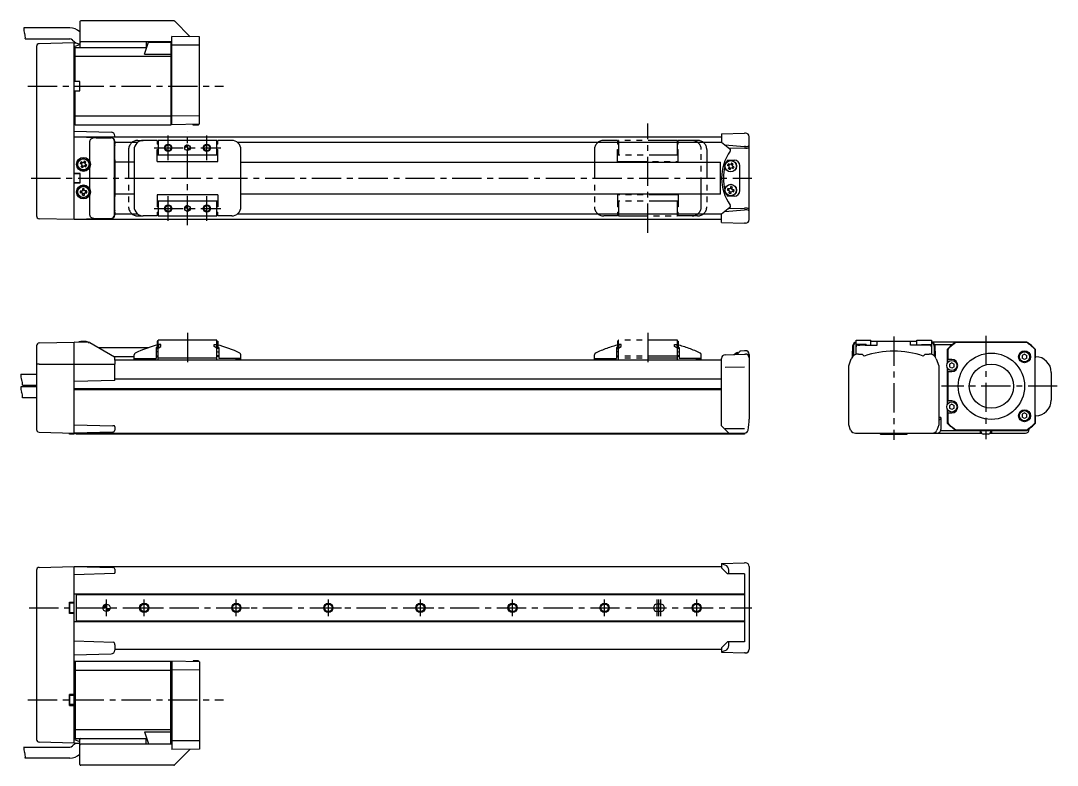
# Model space of a CAD drawing. Extents: x 0 to 892, y -8 to 404.
# Drawn here: x 329 to 892, y 0 to 404 of the extents above; entities that cross this region are included whole.
import ezdxf

# ---------------------------------------------------------------- set-up
doc = ezdxf.new("R2010")
doc.units = 0
doc.header["$LTSCALE"] = 0.5
doc.linetypes.add('CENTER', pattern=[50.8, 31.75, -6.35, 6.35, -6.35])
doc.linetypes.add('PHANTOM', pattern=[63.5, 31.75, -6.35, 6.35, -6.35, 6.35, -6.35])
for name, color, linetype in [('MSM_CENTER', 1, 'CENTER'), ('MSM_CONTINUOUS', 7, 'CONTINUOUS'), ('MSM_IMAGINARY', 6, 'PHANTOM'), ('MSM_NARROW', 5, 'CONTINUOUS')]:
    doc.layers.add(name, color=color, linetype=linetype)

# ---------------------------------------------------------------- blocks, each defined once
blk = doc.blocks.new('*U5')
at = {"layer": 'MSM_CONTINUOUS', "linetype": 'CONTINUOUS'}
for p, q in [((373.4, 86.27), (373.25, 85.5)), ((373.84, 86.91), (373.4, 86.27)), ((374.49, 87.35), (373.84, 86.91)), ((375.25, 87.5), (374.49, 87.35)), ((375.25, 87.35), (375.25, 87.5)), ((375.25, 87.35), (375.25, 86.91)), ((375.25, 86.91), (375.25, 86.27)), ((375.25, 86.27), (375.25, 85.5)), ((375.25, 85.5), (375.25, 84.73)), ((375.25, 84.73), (375.25, 84.09)), ((377.1, 84.73), (376.67, 84.09)), ((377.25, 85.5), (377.1, 84.73)), ((375.25, 84.09), (375.25, 83.65)), ((376.02, 83.65), (375.25, 83.5)), ((375.25, 83.5), (375.25, 83.65)), ((376.67, 84.09), (376.02, 83.65))]:
    blk.add_line(p, q, dxfattribs=at)
for points in [[(373.4, 86.27), (373.25, 85.5), (375.25, 85.5)], [(373.84, 86.91), (373.4, 86.27), (375.25, 86.27)], [(374.49, 87.35), (373.84, 86.91), (375.25, 86.91)], [(375.25, 87.5), (374.49, 87.35), (375.25, 87.35)], [(375.25, 85.5), (375.25, 84.73), (377.1, 84.73)], [(375.25, 84.73), (375.25, 84.09), (376.67, 84.09)], [(375.25, 84.09), (375.25, 83.65), (376.02, 83.65)]]:
    blk.add_solid(points, dxfattribs=at)
at = {"layer": 'MSM_CONTINUOUS', "linetype": 'CONTINUOUS', "extrusion": (0, 0, -1)}
for points in [[(-373.4, 86.27), (-375.25, 86.27), (-375.25, 85.5)], [(-373.84, 86.91), (-375.25, 86.91), (-375.25, 86.27)], [(-374.49, 87.35), (-375.25, 87.35), (-375.25, 86.91)], [(-375.25, 85.5), (-377.25, 85.5), (-377.1, 84.73)], [(-375.25, 84.73), (-377.1, 84.73), (-376.67, 84.09)], [(-375.25, 84.09), (-376.67, 84.09), (-376.02, 83.65)], [(-375.25, 83.65), (-376.02, 83.65), (-375.25, 83.5)]]:
    blk.add_solid(points, dxfattribs=at)
blk = doc.blocks.new('*U6')
at = {"layer": 'MSM_CONTINUOUS', "linetype": 'CONTINUOUS'}
for p, q in [((417.87, 335.94), (417.75, 335.36)), ((418.19, 336.42), (417.87, 335.94)), ((418.68, 336.75), (418.19, 336.42)), ((419.25, 336.86), (418.68, 336.75)), ((419.25, 336.75), (419.25, 336.86)), ((419.25, 336.75), (419.25, 336.42)), ((419.25, 336.42), (419.25, 335.94)), ((419.25, 335.94), (419.25, 335.36)), ((419.25, 335.36), (419.25, 334.79)), ((419.25, 334.79), (419.25, 334.3)), ((419.25, 334.3), (419.25, 333.98)), ((419.83, 333.98), (419.25, 333.86)), ((419.25, 333.86), (419.25, 333.98)), ((420.31, 334.3), (419.83, 333.98)), ((420.64, 334.79), (420.31, 334.3)), ((420.75, 335.36), (420.64, 334.79))]:
    blk.add_line(p, q, dxfattribs=at)
for points in [[(417.87, 335.94), (417.75, 335.36), (419.25, 335.36)], [(418.19, 336.42), (417.87, 335.94), (419.25, 335.94)], [(418.68, 336.75), (418.19, 336.42), (419.25, 336.42)], [(419.25, 336.86), (418.68, 336.75), (419.25, 336.75)], [(419.25, 335.36), (419.25, 334.79), (420.64, 334.79)], [(419.25, 334.79), (419.25, 334.3), (420.31, 334.3)], [(419.25, 334.3), (419.25, 333.98), (419.83, 333.98)]]:
    blk.add_solid(points, dxfattribs=at)
at = {"layer": 'MSM_CONTINUOUS', "linetype": 'CONTINUOUS', "extrusion": (0, 0, -1)}
for points in [[(-417.87, 335.94), (-419.25, 335.94), (-419.25, 335.36)], [(-418.19, 336.42), (-419.25, 336.42), (-419.25, 335.94)], [(-418.68, 336.75), (-419.25, 336.75), (-419.25, 336.42)], [(-419.25, 335.36), (-420.75, 335.36), (-420.64, 334.79)], [(-419.25, 334.79), (-420.64, 334.79), (-420.31, 334.3)], [(-419.25, 334.3), (-420.31, 334.3), (-419.83, 333.98)], [(-419.25, 333.98), (-419.83, 333.98), (-419.25, 333.86)]]:
    blk.add_solid(points, dxfattribs=at)
blk = doc.blocks.new('*U7')
at = {"layer": 'MSM_CONTINUOUS', "linetype": 'CONTINUOUS'}
for p, q in [((417.87, 302.94), (417.75, 302.36)), ((418.19, 303.42), (417.87, 302.94)), ((418.68, 303.75), (418.19, 303.42)), ((419.25, 303.86), (418.68, 303.75)), ((419.25, 303.75), (419.25, 303.86)), ((419.25, 303.75), (419.25, 303.42)), ((419.25, 303.42), (419.25, 302.94)), ((419.25, 302.94), (419.25, 302.36)), ((419.25, 302.36), (419.25, 301.79)), ((419.25, 301.79), (419.25, 301.3)), ((419.25, 301.3), (419.25, 300.98)), ((419.83, 300.98), (419.25, 300.86)), ((419.25, 300.86), (419.25, 300.98)), ((420.31, 301.3), (419.83, 300.98)), ((420.64, 301.79), (420.31, 301.3)), ((420.75, 302.36), (420.64, 301.79))]:
    blk.add_line(p, q, dxfattribs=at)
for points in [[(417.87, 302.94), (417.75, 302.36), (419.25, 302.36)], [(418.19, 303.42), (417.87, 302.94), (419.25, 302.94)], [(418.68, 303.75), (418.19, 303.42), (419.25, 303.42)], [(419.25, 303.86), (418.68, 303.75), (419.25, 303.75)], [(419.25, 302.36), (419.25, 301.79), (420.64, 301.79)], [(419.25, 301.79), (419.25, 301.3), (420.31, 301.3)], [(419.25, 301.3), (419.25, 300.98), (419.83, 300.98)]]:
    blk.add_solid(points, dxfattribs=at)
at = {"layer": 'MSM_CONTINUOUS', "linetype": 'CONTINUOUS', "extrusion": (0, 0, -1)}
for points in [[(-417.87, 302.94), (-419.25, 302.94), (-419.25, 302.36)], [(-418.19, 303.42), (-419.25, 303.42), (-419.25, 302.94)], [(-418.68, 303.75), (-419.25, 303.75), (-419.25, 303.42)], [(-419.25, 302.36), (-420.75, 302.36), (-420.64, 301.79)], [(-419.25, 301.79), (-420.64, 301.79), (-420.31, 301.3)], [(-419.25, 301.3), (-420.31, 301.3), (-419.83, 300.98)], [(-419.25, 300.98), (-419.83, 300.98), (-419.25, 300.86)]]:
    blk.add_solid(points, dxfattribs=at)

msp = doc.modelspace()

# ---------------------------------------------------------------- linework, layer by layer
at = {"layer": 'MSM_CENTER'}
for p, q in [((332.57, 368.86), (438.8, 368.86)), ((419.25, 293.35), (419.25, 344.26)), ((669.25, 289.24), (669.25, 348.48)), ((408.75, 328.63), (408.75, 342.09)), ((429.75, 328.63), (429.75, 342.09)), ((401.1, 335.36), (437.4, 335.36)), ((334.39, 318.86), (725.75, 318.86)), ((408.75, 295.63), (408.75, 309.09)), ((429.75, 295.63), (429.75, 309.09)), ((401.1, 302.36), (437.4, 302.36)), ((419.25, 234.86), (419.25, 215.86)), ((669.25, 234.86), (669.25, 215.86)), ((802.79, 232.89), (802.79, 176.83)), ((852.79, 233.14), (852.79, 177.08)), ((891.57, 205.86), (828.71, 205.86)), ((333.24, 85.5), (725.75, 85.5)), ((375.25, 81), (375.25, 90)), ((388.57, 85.5), (402.93, 85.5)), ((395.75, 81), (395.75, 90)), ((438.57, 85.5), (452.93, 85.5)), ((445.75, 81), (445.75, 90)), ((488.57, 85.5), (502.93, 85.5)), ((495.75, 81), (495.75, 90)), ((538.57, 85.5), (552.93, 85.5)), ((545.75, 81), (545.75, 90)), ((588.57, 85.5), (602.93, 85.5)), ((595.75, 81), (595.75, 90)), ((638.57, 85.5), (652.93, 85.5)), ((645.75, 81), (645.75, 90)), ((674.25, 81), (674.25, 90)), ((675.25, 81), (675.25, 90)), ((676.25, 81), (676.25, 90)), ((688.57, 85.5), (702.93, 85.5)), ((695.75, 81), (695.75, 90)), ((332.57, 35.5), (438.8, 35.5))]:
    msp.add_line(p, q, dxfattribs=at)
at = {"layer": 'MSM_CONTINUOUS'}
for p, q in [((355.33, 400.44), (330.36, 400.44)), ((360.75, 403.86), (360.75, 390.36)), ((411.87, 404.36), (361.25, 404.36)), ((420.75, 395.69), (412.22, 404.22)), ((331.17, 394.44), (355.33, 394.44)), ((410.75, 347.86), (410.75, 395.86)), ((425.75, 395.6), (410.75, 395.86)), ((425.75, 348.12), (425.75, 395.6)), ((337.25, 390.36), (337.25, 298.36)), ((357.75, 392.36), (338.71, 391.86)), ((357.75, 296.36), (357.75, 392.36)), ((357.75, 392.36), (358.78, 392.35)), ((357.75, 390.4), (360.75, 391.4)), ((357.75, 389.36), (358.25, 389.86)), ((358.25, 389.86), (397.13, 389.86)), ((358.25, 371.36), (358.25, 389.86)), ((410.75, 392.86), (361.25, 392.86)), ((395.81, 386.23), (398.15, 392.66)), ((396.75, 392.86), (396.75, 389.86)), ((398.15, 392.66), (410.25, 392.66)), ((408.85, 392.66), (408.85, 392.86)), ((410.25, 392.66), (410.25, 347.86)), ((410.25, 392.66), (410.75, 392.16)), ((425.75, 391.06), (410.75, 391.14)), ((357.75, 384.86), (358.25, 385.03)), ((358.25, 385.03), (410.25, 385.03)), ((395.81, 386.23), (410.25, 386.23)), ((410.75, 384.86), (410.25, 385.03)), ((360.75, 371.36), (357.75, 371.36)), ((357.75, 366.36), (360.75, 366.36)), ((358.25, 347.86), (358.25, 366.36)), ((360.75, 366.36), (360.75, 371.36)), ((357.75, 352.87), (358.25, 352.7)), ((358.25, 352.7), (410.25, 352.7)), ((410.75, 352.87), (410.25, 352.7)), ((425.75, 352.66), (410.75, 352.58)), ((358.25, 347.86), (357.75, 348.36)), ((357.75, 344.36), (377.8, 343.84)), ((358.25, 347.86), (410.25, 347.86)), ((410.75, 348.36), (410.25, 347.86)), ((425.75, 348.12), (410.75, 347.86)), ((422.25, 347.61), (422.25, 348.06)), ((425.25, 347.61), (422.25, 347.61)), ((425.25, 347.61), (425.25, 348.12)), ((709.25, 342.93), (721.75, 343.36)), ((722.25, 343.36), (721.75, 343.36)), ((357.75, 341.36), (377.8, 340.84)), ((357.75, 341.36), (709.25, 341.36)), ((366.13, 328.1), (366.13, 338.89)), ((369.66, 340.8), (377.67, 340.71)), ((379.65, 298.99), (379.65, 338.74)), ((379.74, 338.45), (379.75, 338.45)), ((379.74, 338.36), (392.25, 338.36)), ((379.75, 341.36), (379.75, 341.84)), ((379.75, 338.84), (379.75, 338.36)), ((402.75, 339.36), (395.25, 339.36)), ((402.75, 339.36), (402.75, 337.36)), ((402.75, 338.36), (403.25, 338.36)), ((435.25, 339.36), (403.25, 339.36)), ((403.25, 339.36), (403.25, 331.36)), ((435.25, 331.36), (435.25, 339.36)), ((435.25, 338.36), (435.75, 338.36)), ((443.25, 339.36), (435.75, 339.36)), ((435.75, 337.36), (435.75, 339.36)), ((446.25, 338.36), (709.25, 338.36)), ((709.25, 342.93), (709.25, 338.36)), ((709.25, 338.4), (713.78, 334.85)), ((724.25, 296.36), (724.25, 341.36)), ((379.69, 336.45), (379.69, 328.86)), ((390.25, 334.36), (390.25, 303.36)), ((403.25, 337.36), (402.75, 337.36)), ((402.75, 334.36), (403.25, 334.36)), ((402.75, 327.86), (402.75, 334.36)), ((435.75, 337.36), (435.25, 337.36)), ((435.25, 334.36), (435.75, 334.36)), ((435.75, 327.86), (435.75, 334.36)), ((448.25, 303.37), (448.25, 334.35)), ((711.12, 336.94), (721.75, 335.99)), ((713.22, 335.3), (721.75, 335.1)), ((722.25, 335.99), (721.75, 335.99)), ((722.25, 335.1), (721.75, 335.1)), ((362.05, 326.17), (360.98, 326.78)), ((362.56, 327.06), (361.49, 327.67)), ((361.55, 326.45), (362.06, 327.35)), ((363.16, 328.14), (362.56, 327.06)), ((362.84, 327.56), (363.74, 327.05)), ((363.45, 326.56), (364.06, 327.63)), ((364.52, 325.95), (363.45, 326.56)), ((379.7, 328.83), (379.69, 328.86)), ((379.7, 328.83), (379.7, 308.9)), ((390.25, 327.5), (379.7, 327.5)), ((435.75, 331.36), (402.75, 331.36)), ((402.75, 327.86), (435.75, 327.86)), ((448.25, 327.5), (708.75, 327.5)), ((708.75, 310.23), (708.75, 327.5)), ((712.32, 328.61), (716.25, 328.61)), ((714.05, 326.06), (712.98, 326.66)), ((714.65, 327.14), (714.05, 326.06)), ((714.33, 326.56), (715.23, 326.06)), ((714.95, 325.56), (715.55, 326.64)), ((360.87, 321.48), (357.75, 321.48)), ((357.75, 321.36), (360.75, 321.36)), ((360.87, 321.48), (360.75, 321.36)), ((360.75, 321.36), (360.75, 316.36)), ((360.87, 316.25), (360.87, 321.48)), ((361.44, 325.1), (362.05, 326.17)), ((362.66, 325.16), (361.77, 325.67)), ((362.34, 324.59), (362.94, 325.66)), ((362.94, 325.66), (364.02, 325.05)), ((363.95, 326.27), (363.44, 325.38)), ((366.13, 313.1), (366.13, 324.63)), ((713.55, 325.16), (712.48, 325.76)), ((712.95, 324.09), (713.55, 325.16)), ((713.05, 325.44), (713.55, 326.34)), ((714.17, 324.16), (713.27, 324.66)), ((713.85, 323.59), (714.45, 324.66)), ((714.45, 324.66), (715.53, 324.06)), ((716.03, 324.96), (714.95, 325.56)), ((715.45, 325.28), (714.95, 324.38)), ((719.25, 312.11), (719.25, 325.61)), ((360.75, 316.36), (357.75, 316.36)), ((357.75, 316.25), (360.87, 316.25)), ((360.75, 316.36), (360.87, 316.25)), ((362.22, 311.86), (360.99, 311.82)), ((362.25, 310.83), (361.02, 310.79)), ((361.68, 310.81), (361.65, 311.84)), ((362.18, 313.09), (362.22, 311.86)), ((362.2, 312.43), (363.23, 312.47)), ((362.29, 309.6), (362.25, 310.83)), ((363.3, 310.29), (362.27, 310.26)), ((363.25, 311.89), (363.21, 313.12)), ((364.48, 311.94), (363.25, 311.89)), ((363.28, 310.87), (364.51, 310.91)), ((363.32, 309.64), (363.28, 310.87)), ((363.82, 311.91), (363.85, 310.88)), ((366.13, 298.84), (366.13, 309.63)), ((390.25, 310.23), (379.7, 310.23)), ((435.75, 309.86), (402.75, 309.86)), ((402.75, 309.86), (402.75, 303.36)), ((435.75, 309.86), (435.75, 303.36)), ((708.75, 310.23), (448.25, 310.23)), ((713.63, 311.98), (712.43, 312.25)), ((713.86, 312.98), (712.67, 313.26)), ((713.08, 312.1), (713.31, 313.11)), ((713.36, 310.78), (713.63, 311.98)), ((714.51, 311.19), (713.51, 311.42)), ((714.14, 314.18), (713.86, 312.98)), ((713.99, 313.54), (715, 313.31)), ((714.36, 310.55), (714.64, 311.75)), ((714.64, 311.75), (715.84, 311.47)), ((714.87, 312.75), (715.14, 313.95)), ((716.07, 312.47), (714.87, 312.75)), ((715.43, 312.62), (715.2, 311.62)), ((379.7, 308.9), (379.69, 308.86)), ((379.69, 308.86), (379.69, 301.27)), ((435.75, 306.36), (402.75, 306.36)), ((403.25, 306.36), (403.25, 298.36)), ((435.25, 298.36), (435.25, 306.36)), ((716.25, 309.11), (712.32, 309.11)), ((392.25, 299.36), (379.74, 299.36)), ((379.74, 299.27), (379.75, 299.27)), ((379.75, 299.36), (379.75, 298.89)), ((402.75, 298.36), (395.25, 298.36)), ((403.25, 303.36), (402.75, 303.36)), ((402.75, 300.36), (402.75, 298.36)), ((402.75, 300.36), (403.25, 300.36)), ((403.25, 299.36), (402.75, 299.36)), ((403.25, 298.36), (435.25, 298.36)), ((435.75, 303.36), (435.25, 303.36)), ((435.25, 300.36), (435.75, 300.36)), ((435.75, 299.36), (435.25, 299.36)), ((435.75, 298.36), (435.75, 300.36)), ((443.25, 298.36), (435.75, 298.36)), ((709.25, 299.36), (446.25, 299.36)), ((713.78, 302.87), (709.25, 299.33)), ((709.25, 294.8), (709.25, 299.36)), ((711.12, 300.79), (721.75, 301.73)), ((713.22, 302.43), (721.75, 302.63)), ((722.25, 302.63), (721.75, 302.63)), ((722.25, 301.73), (721.75, 301.73)), ((357.75, 296.36), (338.71, 296.86)), ((377.8, 296.89), (357.75, 296.36)), ((709.25, 296.36), (357.75, 296.36)), ((369.66, 296.93), (377.67, 297.02)), ((709.25, 294.8), (721.75, 294.36)), ((722.25, 294.36), (721.75, 294.36)), ((435.25, 230.86), (403.25, 230.86)), ((403.25, 228.35), (403.25, 230.86)), ((435.25, 228.35), (435.25, 230.86)), ((782.29, 230.86), (790.29, 230.86)), ((782.29, 223.18), (782.29, 230.86)), ((790.29, 228.23), (790.29, 230.86)), ((815.29, 230.86), (823.29, 230.86)), ((815.29, 228.23), (815.29, 230.86)), ((823.29, 230.86), (823.29, 223.18)), ((337.25, 227.76), (337.25, 182.86)), ((338.81, 229.36), (357.75, 229.86)), ((357.75, 179.86), (357.75, 229.86)), ((366.13, 229.64), (357.75, 229.86)), ((362.05, 230.22), (362.05, 230.17)), ((362.22, 230.19), (362.22, 230.22)), ((362.25, 230.22), (362.25, 230.19)), ((362.94, 230.13), (362.94, 230.22)), ((363.28, 230.22), (363.28, 230.22)), ((363.45, 230.22), (363.45, 230.06)), ((365.39, 229.66), (365.79, 229.66)), ((365.79, 229.65), (365.79, 229.66)), ((366.13, 229.64), (379.65, 221.84)), ((370.95, 226.86), (398.21, 226.86)), ((402.75, 226.86), (402.25, 226.86)), ((402.25, 226.86), (402.25, 220.86)), ((402.25, 226.16), (403.25, 226.59)), ((402.75, 230.36), (402.75, 226.68)), ((403.25, 230.36), (402.75, 230.36)), ((404.75, 228.46), (403.25, 228.46)), ((403.25, 226.59), (404.75, 227.46)), ((403.25, 220.16), (403.25, 227.03)), ((403.45, 228.15), (403.45, 227.63)), ((404.75, 227.46), (404.75, 228.46)), ((433.75, 228.46), (435.25, 228.46)), ((433.75, 227.46), (433.75, 228.46)), ((435.25, 226.59), (433.75, 227.46)), ((435.05, 228.15), (435.05, 227.63)), ((435.25, 230.36), (435.75, 230.36)), ((435.25, 220.16), (435.25, 227.03)), ((436.25, 226.16), (435.25, 226.59)), ((435.75, 230.36), (435.75, 226.68)), ((435.75, 226.86), (436.25, 226.86)), ((436.25, 226.86), (436.25, 220.86)), ((721.75, 225.16), (719.25, 224.94)), ((722.25, 225.16), (721.75, 225.16)), ((780.4, 221.93), (780.55, 227.91)), ((780.86, 227.6), (780.95, 222.98)), ((787.79, 228.46), (782.29, 228.46)), ((783.29, 228.23), (784.29, 228.23)), ((784.29, 228.23), (784.29, 228.35)), ((784.29, 228.35), (787.29, 228.35)), ((787.29, 228.35), (787.29, 228.23)), ((787.29, 228.23), (793.79, 228.23)), ((787.79, 228.46), (787.79, 228.23)), ((790.29, 230.36), (815.29, 230.36)), ((793.79, 228.23), (793.79, 230.36)), ((811.79, 228.23), (811.79, 230.36)), ((818.29, 228.23), (811.79, 228.23)), ((817.79, 228.46), (817.79, 228.23)), ((817.79, 228.46), (823.29, 228.46)), ((818.29, 228.35), (818.29, 228.23)), ((818.29, 228.35), (821.29, 228.35)), ((821.29, 228.23), (821.29, 228.35)), ((822.29, 228.23), (821.29, 228.23)), ((875.07, 229.86), (823.29, 229.86)), ((824.72, 227.6), (824.63, 222.98)), ((833.65, 228.36), (824.96, 228.36)), ((825.03, 227.91), (825.18, 221.93)), ((834.49, 228.36), (831.01, 228.36)), ((831.79, 225.86), (831.79, 218.25)), ((832.05, 225.75), (831.79, 225.86)), ((832.05, 225.75), (832.05, 220.36)), ((836.59, 229.6), (836.51, 229.86)), ((874.99, 229.6), (836.59, 229.6)), ((874.99, 229.6), (875.07, 229.86)), ((879.53, 225.75), (879.79, 225.86)), ((879.53, 185.96), (879.53, 225.75)), ((879.79, 221.86), (879.79, 225.86)), ((379.32, 222.02), (390.25, 222.02)), ((379.65, 221.84), (379.75, 217.86)), ((379.69, 220.16), (709.25, 220.16)), ((390.25, 220.36), (390.25, 222.91)), ((390.25, 220.86), (402.25, 220.86)), ((390.25, 220.36), (391.51, 220.36)), ((403.25, 224.69), (402.25, 224.4)), ((402.25, 222.36), (403.25, 222.36)), ((402.25, 222.02), (403.25, 222.02)), ((435.25, 221.16), (403.25, 221.16)), ((435.25, 224.69), (436.25, 224.4)), ((436.25, 222.36), (435.25, 222.36)), ((436.25, 222.02), (435.25, 222.02)), ((448.25, 220.86), (436.25, 220.86)), ((448.25, 220.36), (447, 220.36)), ((448.25, 220.36), (448.25, 222.91)), ((709.25, 184.36), (709.25, 220.99)), ((711.18, 222.99), (721.75, 223.36)), ((718.45, 223.62), (716.25, 223.17)), ((717.6, 224.27), (718.45, 223.62)), ((719.25, 224.94), (719.25, 224.7)), ((721.75, 223.36), (722.25, 223.36)), ((724.25, 223.16), (724.25, 188.06)), ((778.29, 216.86), (779.72, 220.79)), ((783.64, 223.36), (785.66, 223.36)), ((786.78, 222.24), (785.66, 223.36)), ((819.92, 223.36), (818.8, 222.24)), ((819.92, 223.36), (821.94, 223.36)), ((825.86, 220.79), (827.29, 216.86)), ((831.99, 220.36), (831.99, 218.62)), ((834.29, 220.36), (831.99, 220.36)), ((873.79, 223.34), (872.51, 222.6)), ((872.51, 222.6), (872.51, 221.12)), ((873.79, 220.38), (872.51, 221.12)), ((873.79, 223.34), (875.07, 222.6)), ((875.07, 221.12), (873.79, 220.38)), ((875.07, 221.12), (875.07, 222.6)), ((879.62, 190.36), (879.62, 221.36)), ((879.63, 221.86), (879.79, 221.86)), ((338.71, 217.85), (379.75, 217.86)), ((379.75, 209.38), (379.75, 217.86)), ((711.18, 216.29), (721.75, 216.36)), ((778.29, 184.86), (778.29, 216.86)), ((827.29, 216.86), (827.29, 184.86)), ((831.79, 215.96), (831.79, 195.75)), ((831.99, 215.6), (831.99, 213.86)), ((834.29, 218.59), (833.01, 217.85)), ((833.01, 217.85), (833.01, 216.37)), ((834.29, 215.63), (833.01, 216.37)), ((834.29, 218.59), (835.57, 217.85)), ((835.57, 216.37), (834.29, 215.63)), ((835.57, 216.37), (835.57, 217.85)), ((328.74, 212.36), (337.25, 212.36)), ((379.7, 208.93), (357.75, 208.36)), ((379.75, 209.86), (709.25, 209.86)), ((831.99, 213.86), (834.29, 213.86)), ((832.05, 213.86), (832.05, 197.86)), ((888.29, 213.36), (888.29, 198.36)), ((337.25, 205.61), (328.74, 205.61)), ((329.56, 206.36), (337.25, 206.36)), ((357.75, 204.65), (709.25, 204.65)), ((357.75, 204.36), (709.25, 204.36)), ((357.75, 204.07), (709.25, 204.07)), ((337.25, 199.61), (329.56, 199.61)), ((831.99, 197.86), (831.99, 196.12)), ((834.29, 197.86), (831.99, 197.86)), ((831.79, 193.46), (831.79, 185.86)), ((831.99, 193.1), (831.99, 191.36)), ((834.29, 196.09), (833.01, 195.35)), ((833.01, 195.35), (833.01, 193.87)), ((834.29, 193.13), (833.01, 193.87)), ((834.29, 196.09), (835.57, 195.35)), ((835.57, 193.87), (834.29, 193.13)), ((835.57, 193.87), (835.57, 195.35)), ((828.29, 188.86), (827.29, 188.86)), ((828.29, 188.36), (827.77, 187.83)), ((828.29, 188.86), (828.29, 182.41)), ((832.05, 185.96), (831.79, 185.86)), ((831.99, 191.36), (834.29, 191.36)), ((832.05, 191.36), (832.05, 185.96)), ((873.79, 191.34), (872.51, 190.6)), ((872.51, 190.6), (872.51, 189.12)), ((873.79, 188.38), (872.51, 189.12)), ((873.79, 191.34), (875.07, 190.6)), ((875.07, 189.12), (873.79, 188.38)), ((875.07, 189.12), (875.07, 190.6)), ((879.53, 185.96), (879.79, 185.86)), ((879.79, 189.86), (879.63, 189.86)), ((879.79, 185.86), (879.79, 189.86)), ((338.71, 180.86), (357.75, 180.36)), ((355.25, 179.86), (355.25, 180.42)), ((357.75, 184.86), (378.78, 184.31)), ((378.78, 180.91), (357.75, 180.36)), ((357.75, 180.36), (721.75, 180.36)), ((358.75, 179.86), (358.75, 180.36)), ((358.75, 180.16), (721.75, 180.16)), ((379.75, 183.81), (379.75, 181.91)), ((709.25, 184.36), (713.25, 180.36)), ((711.18, 182.89), (721.75, 182.83)), ((721.75, 180.36), (721.75, 179.86)), ((779.36, 181.91), (778.29, 184.86)), ((781.99, 180.36), (849.74, 180.36)), ((795.29, 180.36), (795.29, 180.16)), ((795.59, 179.86), (795.29, 180.16)), ((810.29, 180.16), (809.99, 179.86)), ((810.29, 180.16), (810.29, 180.36)), ((827.29, 184.86), (826.22, 181.91)), ((828.23, 181.86), (875.07, 181.86)), ((836.59, 182.12), (836.51, 181.86)), ((836.59, 182.12), (874.99, 182.12)), ((849.74, 181.86), (849.74, 180.36)), ((849.74, 180.36), (849.79, 180.43)), ((849.79, 181.86), (849.79, 180.43)), ((849.79, 180.43), (850.39, 180.43)), ((850.29, 180.86), (850.29, 181.86)), ((855.19, 180.43), (855.79, 180.43)), ((855.29, 181.86), (855.29, 180.86)), ((855.79, 181.86), (855.79, 180.43)), ((855.79, 180.43), (855.84, 180.36)), ((855.84, 181.86), (855.84, 180.36)), ((855.84, 180.36), (874.29, 180.36)), ((874.99, 182.12), (875.07, 181.86)), ((876.29, 182.36), (876.29, 182.73)), ((357.75, 179.86), (355.25, 179.86)), ((721.75, 179.86), (358.75, 179.86)), ((795.59, 179.86), (809.99, 179.86)), ((854.29, 179.86), (851.29, 179.86)), ((338.71, 107.5), (357.75, 108)), ((357.75, 108), (378.78, 107.45)), ((357.75, 12), (357.75, 108)), ((357.75, 108), (709.25, 108)), ((709.25, 109.56), (721.75, 110)), ((709.25, 109.56), (709.25, 107.3)), ((711.28, 108.69), (709.25, 109.35)), ((709.25, 107.3), (712.56, 104)), ((722.07, 110), (721.75, 110)), ((722.25, 110), (722.07, 110)), ((724.25, 108), (724.25, 63)), ((337.25, 106), (337.25, 13.94)), ((379.63, 104.07), (357.75, 103.5)), ((379.75, 106.45), (379.75, 104.55)), ((721.75, 104), (712.56, 104)), ((713.25, 104), (713.25, 105.94)), ((721.75, 104), (721.75, 67)), ((721.75, 93), (357.75, 93)), ((358.75, 93), (358.75, 78)), ((358.75, 92.7), (721.75, 92.7)), ((355.15, 88.5), (357.75, 88.55)), ((355.15, 82.5), (355.15, 88.5)), ((355.25, 88.5), (355.25, 82.5)), ((357.75, 88), (355.25, 88)), ((676.25, 87.5), (674.25, 87.5)), ((357.75, 82.45), (355.15, 82.5)), ((355.25, 83), (357.75, 83)), ((676.25, 83.5), (674.25, 83.5)), ((357.75, 78), (721.75, 78)), ((721.75, 78.3), (358.75, 78.3)), ((357.75, 67.5), (379.11, 66.94)), ((379.75, 65.48), (379.75, 62.52)), ((379.75, 63), (709.25, 63)), ((712.56, 67), (709.25, 63.7)), ((709.25, 63.7), (709.25, 61.44)), ((709.25, 61.65), (711.28, 62.31)), ((721.75, 67), (712.56, 67)), ((713.25, 65.06), (713.25, 67)), ((357.75, 60), (377.8, 60.53)), ((358.25, 56.5), (357.75, 56)), ((358.25, 56.5), (410.25, 56.5)), ((358.25, 56.5), (358.25, 14.5)), ((410.75, 56), (410.25, 56.5)), ((410.25, 11.7), (410.25, 56.5)), ((425.75, 56.24), (410.75, 56.5)), ((410.75, 56.5), (410.75, 8.5)), ((422.25, 56.75), (422.25, 56.3)), ((425.25, 56.75), (422.25, 56.75)), ((425.25, 56.75), (425.25, 56.25)), ((709.25, 61.44), (721.75, 61)), ((722.07, 61), (721.75, 61)), ((722.07, 61), (722.25, 61)), ((357.75, 51.49), (358.25, 51.66)), ((358.25, 51.66), (410.25, 51.66)), ((410.75, 51.49), (410.25, 51.66)), ((425.75, 51.7), (410.75, 51.78)), ((425.75, 56.24), (425.75, 8.76)), ((357.75, 38.55), (355.15, 38.5)), ((355.15, 38.5), (355.15, 32.5)), ((355.25, 38.04), (355.15, 38.04)), ((355.25, 32.5), (355.25, 38.5)), ((355.25, 38), (357.75, 38)), ((355.15, 33.04), (355.25, 33.04)), ((355.15, 32.5), (357.75, 32.45)), ((357.75, 33), (355.25, 33)), ((357.75, 19.51), (358.25, 19.34)), ((358.25, 19.34), (410.25, 19.34)), ((395.81, 18.13), (410.25, 18.13)), ((395.81, 18.13), (398.15, 11.7)), ((410.75, 19.51), (410.25, 19.34)), ((357.75, 12), (338.71, 12.5)), ((357.75, 15), (358.25, 14.5)), ((357.75, 13.96), (360.75, 12.96)), ((357.75, 12), (360.75, 12.04)), ((358.25, 14.5), (397.13, 14.5)), ((360.75, 0.5), (360.75, 14)), ((410.75, 11.5), (361.25, 11.5)), ((396.75, 11.5), (396.75, 14.5)), ((398.15, 11.7), (410.25, 11.7)), ((408.85, 11.7), (408.85, 11.5)), ((410.25, 11.7), (410.75, 12.2)), ((425.75, 13.3), (410.75, 13.22)), ((330.36, 9.92), (355.33, 9.92)), ((425.75, 8.76), (410.75, 8.5)), ((420.75, 8.67), (412.22, 0.15)), ((355.33, 3.92), (331.17, 3.92)), ((411.87, 0), (361.25, 0))]:
    msp.add_line(p, q, dxfattribs=at)
for centre, radius in [((408.75, 335.36), 1.62), ((419.25, 335.36), 1.5), ((429.75, 335.36), 1.62), ((362.75, 326.36), 3.8), ((362.75, 326.36), 3.77), ((362.75, 326.36), 3.15), ((362.75, 326.36), 3.04), ((714.25, 325.36), 3.15), ((714.25, 325.36), 3.04), ((714.25, 312.36), 3.15), ((714.25, 312.36), 3.04), ((362.75, 311.36), 3.8), ((362.75, 311.36), 3.77), ((362.75, 311.36), 3.15), ((362.75, 311.36), 3.04), ((408.75, 302.36), 1.62), ((429.75, 302.36), 1.62), ((419.25, 302.36), 1.5), ((834.29, 217.11), 2.75), ((855.79, 205.86), 18), ((873.79, 221.86), 3.25), ((873.79, 221.86), 2.75), ((855.79, 205.86), 12), ((834.29, 194.61), 2.75), ((873.79, 189.86), 3.25), ((873.79, 189.86), 2.75), ((375.25, 85.5), 2), ((395.75, 85.5), 2.07), ((445.75, 85.5), 2.07), ((495.75, 85.5), 2.07), ((545.75, 85.5), 2.07), ((595.75, 85.5), 2.07), ((645.75, 85.5), 2.07), ((695.75, 85.5), 2.07)]:
    msp.add_circle(centre, radius, dxfattribs=at)
for centre, radius, start, end in [((355.33, 392.44), 8, 47.3064, 90), ((361.25, 403.86), 0.5, 90.0007, 179.9993), ((411.87, 403.86), 0.5, 44.9975, 90.0018), ((355.33, 392.44), 2, 45, 90), ((338.75, 390.36), 1.5, 91.5, 180), ((362.75, 399.86), 8.5, 225, 256.391), ((361.25, 393.36), 0.5, 180, 270), ((363.12, 399.7), 8.5, 253.8317, 253.8318), ((361.25, 390.36), 0.5, 180, 270), ((377.75, 341.84), 2, 359.9998, 88.5), ((722.25, 341.36), 2, 0, 90), ((367.37, 338.87), 1.23, 141.5892, 179.0309), ((368.21, 338.19), 2.32, 117.0165, 141.4976), ((369.49, 335.52), 5.28, 88.1277, 116.1982), ((377.67, 338.73), 1.98, 0.2762, 89.9365), ((377.75, 338.84), 2, 359.9936, 88.5059), ((377.75, 338.84), 2, 360, 88.5), ((399.22, 336.95), 19.53, 175.5777, 181.4487), ((395.25, 334.36), 5, 90, 180), ((443.25, 334.36), 5, 359.9011, 90), ((734.21, 318.86), 24.96, 144.1567, 215.843), ((713.17, 334.07), 1, 324.1567, 52), ((722.32, 339.83), 3.84, 268.9745, 290.496), ((722.33, 340.21), 5.11, 269.0654, 289.5915), ((723.19, 337.49), 1.34, 290.8097, 312.7831), ((723.92, 335.71), 0.346, 292.091, 344.6385), ((723.8, 336.84), 0.453, 311.5025, 357.198), ((376.32, 318.67), 17.35, 148.7376, 152.1398), ((355.05, 312.79), 17.36, 58.7382, 62.139), ((734.25, 318.86), 24, 156.0308, 159.3228), ((727.88, 317.77), 17.35, 149.1792, 152.5813), ((706.66, 311.73), 17.36, 59.1798, 62.5805), ((716.25, 325.61), 3, 0, 90), ((370.45, 339.93), 17.35, 238.7383, 242.1393), ((349.17, 334.06), 17.36, 328.7389, 332.1385), ((734.25, 318.86), 24, 164.6689, 195.3311), ((721.84, 338.99), 17.35, 239.1799, 242.5808), ((700.61, 332.96), 17.36, 329.1805, 332.58), ((378.34, 311.88), 17.35, 180.2148, 183.6169), ((363.27, 295.77), 17.36, 90.2154, 93.6161), ((362.23, 326.96), 17.35, 270.2155, 273.6165), ((347.15, 310.84), 17.36, 0.2161, 3.6157), ((734.25, 318.86), 24, 200.6772, 203.9692), ((729.45, 308.88), 17.35, 165.3778, 168.7799), ((717.74, 327.57), 17.35, 255.3784, 258.7794), ((710.76, 297.15), 17.36, 75.3784, 78.7791), ((699.04, 315.85), 17.36, 345.379, 348.7786), ((716.25, 312.11), 3, 270, 0), ((713.17, 303.66), 1, 308, 35.843), ((338.75, 298.36), 1.5, 180, 268.5), ((367.37, 298.86), 1.23, 180.9691, 218.4106), ((377.67, 299), 1.98, 270.0637, 359.7237), ((377.75, 298.89), 2, 271.494, 0.0064), ((377.75, 298.89), 2, 271.4999, 0.0002), ((399.22, 300.78), 19.53, 178.5513, 184.4223), ((395.25, 303.36), 5, 180, 270), ((443.25, 303.36), 5, 270, 0.0989), ((722.33, 297.52), 5.11, 70.4085, 90.9346), ((722.22, 297.31), 4.42, 70.9282, 89.601), ((723.19, 300.24), 1.34, 47.216, 69.1916), ((723.92, 302.01), 0.346, 15.3615, 67.909), ((723.8, 300.88), 0.453, 2.8121, 48.4932), ((368.21, 299.54), 2.32, 218.5022, 242.984), ((369.49, 302.21), 5.28, 243.8015, 271.8725), ((722.25, 296.36), 2, 270, 0), ((338.85, 227.76), 1.6, 91.5, 180), ((362.75, 222.28), 7.98, 97.5141, 109.5659), ((362.5, 224.15), 6.09, 94.2757, 104.4947), ((361.23, 227.95), 2.11, 83.0946, 96.9054), ((363.01, 224.15), 6.09, 94.2757, 104.4947), ((362.73, 222.27), 7.97, 93.7098, 94.9365), ((362.41, 230.13), 0.216, 154.5422, 164.879), ((362.07, 230.14), 0.2, 16.7585, 25.6832), ((362.27, 228.11), 2.13, 65.2366, 82.2705), ((363.21, 228.23), 2.02, 97.5027, 103.1234), ((362.49, 224.18), 6.06, 80.8973, 85.7373), ((363.61, 223.51), 6.55, 86.0805, 93.9195), ((363.43, 230.14), 0.2, 154.3218, 163.226), ((362.73, 222.29), 7.95, 84.8132, 86.2912), ((359.69, 181.56), 48.79, 85.5767, 85.777), ((363.17, 228.11), 2.13, 65.2366, 82.2705), ((363, 224.19), 6.05, 82.485, 85.7388), ((362.75, 222.28), 7.98, 67.6435, 82.4859), ((419.25, 165.36), 65, 104.2949, 115.9445), ((419.25, 165.36), 63.5, 104.5939, 105.5283), ((402.45, 227.64), 1, 285.1034, 287.4523), ((402.45, 227.63), 1, 287.4579, 359.9999), ((403.25, 228.15), 0.2, 359.9996, 104.2955), ((435.25, 228.15), 0.2, 75.7045, 180.0004), ((436.05, 227.63), 1, 180.0001, 252.5421), ((419.25, 165.36), 63.5, 74.4717, 75.4061), ((419.25, 165.36), 65, 64.0555, 75.7051), ((436.05, 227.64), 1, 252.5477, 254.8966), ((722.25, 223.16), 2, 0, 90), ((782.55, 227.86), 2, 97.5187, 178.508), ((782.82, 227.69), 1.96, 105.6362, 182.5433), ((783.31, 227.21), 1.02, 91.0012, 180.9374), ((822.27, 227.21), 1.02, 0.9374, 88.9988), ((823.03, 227.86), 2, 1.492, 82.4813), ((822.76, 227.69), 1.96, 357.4567, 74.3638), ((852.79, 205.86), 29, 124.1484, 136.3972), ((852.79, 205.86), 28.74, 124.3084, 136.1888), ((858.79, 205.86), 28.74, 43.8112, 55.6916), ((858.79, 205.86), 29, 43.6028, 55.8516), ((391.25, 222.91), 1, 115.9445, 180), ((391.51, 221.36), 1, 269.9994, 286.6861), ((380.12, 257.06), 38.47, 287.6667, 289.7908), ((458.38, 257.06), 38.47, 250.2092, 252.3333), ((447, 221.36), 1, 253.3139, 270.0006), ((447.25, 222.91), 1, 0, 64.0555), ((711.25, 220.99), 2, 92.0001, 179.9997), ((708.58, 235.83), 14.67, 300.1947, 307.9461), ((717.41, 228.99), 4.73, 272.3699, 291.7835), ((719.1, 224.74), 0.156, 293.1726, 344.8666), ((722.25, 221.36), 2, 0, 90), ((783.47, 219.35), 4.01, 87.523, 159.0227), ((781.71, 223), 0.76, 181.7963, 214.2266), ((802.79, 174.56), 50.3, 71.4376, 108.5624), ((822.11, 219.35), 4.01, 20.9893, 92.4649), ((823.88, 223), 0.759, 325.7707, 358.3235), ((834.29, 217.11), 3.25, 270, 90), ((884.6, 221.48), 4.99, 175.6862, 181.4347), ((879.79, 213.36), 8.5, 0, 90), ((338.35, 190.2), 27.66, 89.2566, 92.2832), ((377.75, 209.38), 2, 347.0079, 360), ((834.29, 194.61), 3.25, 270, 90), ((879.79, 198.36), 8.5, 270, 0), ((687.82, 188.72), 36.44, 349.295, 358.9592), ((827.34, 190.53), 2.73, 268.9242, 278.913), ((852.79, 205.86), 29, 223.6028, 235.8516), ((852.79, 205.86), 28.74, 223.8112, 235.6916), ((858.79, 205.86), 28.74, 304.3084, 316.1888), ((858.79, 205.86), 29, 304.1484, 316.3972), ((884.6, 190.23), 4.99, 178.5661, 184.3122), ((349.03, 183.73), 11.82, 184.2509, 189.1994), ((338.25, 181.95), 0.882, 186.7547, 206.0573), ((338.75, 182.41), 1.55, 213.1147, 268.5257), ((-8470.05, -337769.28), 338069.41, 88.499991, 88.5001355), ((378.75, 181.91), 1, 271.5, 0), ((378.75, 183.81), 1, 360, 28.5104), ((721.68, 182.35), 1.99, 269.7027, 348.5511), ((781.99, 183.36), 3, 208.8713, 270.0345), ((823.59, 183.36), 3, 270, 331.0942), ((826.29, 182.36), 2, 270.0336, 1.4329), ((851.29, 180.86), 1, 180, 270), ((854.29, 180.86), 1, 270, 0), ((874.29, 182.36), 2, 270, 0), ((338.75, 106), 1.5, 91.5, 180), ((378.75, 106.45), 1, 0.0001, 88.4999), ((710.38, 105.97), 2.87, 359.5487, 71.8523), ((722.25, 108), 2, 359.9989, 90.0012), ((378.75, 104.55), 1, 331.4892, 0.0003), ((674.25, 85.5), 2, 90, 270), ((676.25, 85.5), 2, 270, 90), ((377.75, 62.52), 2, 271.4999, 0.0002), ((377.75, 65.48), 2, 359.9996, 47.098), ((710.38, 65.04), 2.87, 288.2219, 0.377), ((722.25, 63), 2, 269.9987, 0.0011), ((338.93, 14.18), 1.69, 187.9723, 262.6491), ((362.75, 4.5), 8.5, 117.8834, 135), ((361.25, 14), 0.5, 90, 180), ((363.12, 4.66), 8.5, 106.1682, 106.1683), ((362.75, 4.5), 8.5, 103.608960630783, 103.6089915785425), ((361.25, 11), 0.5, 90, 180), ((355.33, 11.92), 2, 270, 315), ((355.33, 11.92), 8, 270, 312.6936), ((361.25, 0.5), 0.5, 180.0007, 269.9993), ((411.87, 0.5), 0.5, 269.9982, 315.0025)]:
    msp.add_arc(centre, radius, start, end, dxfattribs=at)
at = {"layer": 'MSM_IMAGINARY'}
for p, q in [((392.25, 339.36), (395.25, 339.36)), ((652.75, 339.36), (645.25, 339.36)), ((652.75, 339.36), (652.75, 337.36)), ((685.25, 339.36), (653.25, 339.36)), ((653.25, 339.36), (653.25, 331.36)), ((685.25, 331.36), (685.25, 339.36)), ((693.25, 339.36), (685.75, 339.36)), ((685.75, 337.36), (685.75, 339.36)), ((696.25, 339.36), (693.25, 339.36)), ((387.25, 334.36), (387.25, 303.36)), ((640.25, 334.36), (640.25, 303.36)), ((653.25, 337.36), (652.75, 337.36)), ((652.75, 334.36), (653.25, 334.36)), ((652.75, 327.86), (652.75, 334.36)), ((685.75, 337.36), (685.25, 337.36)), ((685.25, 334.36), (685.75, 334.36)), ((685.75, 327.86), (685.75, 334.36)), ((698.25, 303.37), (698.25, 334.35)), ((701.25, 334.36), (701.25, 303.36)), ((685.75, 331.36), (652.75, 331.36)), ((652.75, 327.86), (685.75, 327.86)), ((685.75, 309.86), (652.75, 309.86)), ((652.75, 309.86), (652.75, 303.36)), ((685.75, 309.86), (685.75, 303.36)), ((685.75, 306.36), (652.75, 306.36)), ((653.25, 306.36), (653.25, 298.36)), ((685.25, 298.36), (685.25, 306.36)), ((392.25, 298.36), (395.25, 298.36)), ((652.75, 298.36), (645.25, 298.36)), ((653.25, 303.36), (652.75, 303.36)), ((652.75, 300.36), (652.75, 298.36)), ((652.75, 300.36), (653.25, 300.36)), ((653.25, 298.36), (685.25, 298.36)), ((685.75, 303.36), (685.25, 303.36)), ((685.25, 300.36), (685.75, 300.36)), ((685.75, 298.36), (685.75, 300.36)), ((693.25, 298.36), (685.75, 298.36)), ((696.25, 298.36), (693.25, 298.36)), ((685.25, 230.86), (653.25, 230.86)), ((653.25, 228.35), (653.25, 230.86)), ((685.25, 228.35), (685.25, 230.86)), ((652.75, 226.86), (652.25, 226.86)), ((652.25, 226.86), (652.25, 220.86)), ((652.25, 226.16), (653.25, 226.59)), ((652.75, 230.36), (652.75, 226.68)), ((653.25, 230.36), (652.75, 230.36)), ((654.75, 228.46), (653.25, 228.46)), ((653.25, 226.59), (654.75, 227.46)), ((653.25, 220.16), (653.25, 227.03)), ((653.45, 228.15), (653.45, 227.63)), ((654.75, 227.46), (654.75, 228.46)), ((683.75, 228.46), (685.25, 228.46)), ((683.75, 227.46), (683.75, 228.46)), ((685.25, 226.59), (683.75, 227.46)), ((685.05, 228.15), (685.05, 227.63)), ((685.25, 230.36), (685.75, 230.36)), ((685.25, 220.16), (685.25, 227.03)), ((686.25, 226.16), (685.25, 226.59)), ((685.75, 230.36), (685.75, 226.68)), ((685.75, 226.86), (686.25, 226.86)), ((686.25, 226.86), (686.25, 220.86)), ((640.25, 220.36), (640.25, 222.91)), ((640.25, 220.86), (652.25, 220.86)), ((640.25, 220.36), (641.51, 220.36)), ((653.25, 224.69), (652.25, 224.4)), ((652.25, 222.36), (653.25, 222.36)), ((652.25, 222.02), (653.25, 222.02)), ((685.25, 222.16), (653.25, 222.16)), ((685.25, 221.16), (653.25, 221.16)), ((685.25, 224.69), (686.25, 224.4)), ((686.25, 222.36), (685.25, 222.36)), ((686.25, 222.02), (685.25, 222.02)), ((698.25, 220.86), (686.25, 220.86)), ((698.25, 220.36), (697, 220.36)), ((698.25, 220.36), (698.25, 222.91))]:
    msp.add_line(p, q, dxfattribs=at)
for centre, radius, start, end in [((392.25, 334.36), 5, 90, 180), ((645.25, 334.36), 5, 90, 180), ((693.25, 334.36), 5, 359.9011, 90), ((696.25, 334.36), 5, 0, 90), ((392.25, 303.36), 5, 180, 270), ((645.25, 303.36), 5, 180, 270), ((693.25, 303.36), 5, 270, 0.0989), ((696.25, 303.36), 5, 270, 0), ((669.25, 165.36), 65, 104.2949, 115.9445), ((669.25, 165.36), 63.5, 104.5939, 105.5283), ((652.45, 227.64), 1, 285.1034, 287.4523), ((652.45, 227.63), 1, 287.4579, 359.9999), ((653.25, 228.15), 0.2, 359.9996, 104.2955), ((685.25, 228.15), 0.2, 75.7045, 180.0004), ((686.05, 227.63), 1, 180.0001, 252.5421), ((669.25, 165.36), 63.5, 74.4717, 75.4061), ((669.25, 165.36), 65, 64.0555, 75.7051), ((686.05, 227.64), 1, 252.5477, 254.8966), ((641.25, 222.91), 1, 115.9445, 180), ((641.51, 221.36), 1, 269.9994, 286.6861), ((630.12, 257.06), 38.47, 287.6667, 289.7908), ((708.38, 257.06), 38.47, 250.2092, 252.3333), ((697, 221.36), 1, 253.3139, 270.0006), ((697.25, 222.91), 1, 0, 64.0555)]:
    msp.add_arc(centre, radius, start, end, dxfattribs=at)
at = {"layer": 'MSM_NARROW'}
for centre, radius in [((408.75, 335.36), 2), ((429.75, 335.36), 2), ((408.75, 302.36), 2), ((429.75, 302.36), 2), ((395.75, 85.5), 2.5), ((445.75, 85.5), 2.5), ((495.75, 85.5), 2.5), ((545.75, 85.5), 2.5), ((595.75, 85.5), 2.5), ((645.75, 85.5), 2.5), ((695.75, 85.5), 2.5)]:
    msp.add_circle(centre, radius, dxfattribs=at)
for centre, start, end in [((335.65, 399.63), 171.332, 204.1392), ((325.87, 395.25), 351.332, 24.1392), ((334.04, 211.55), 171.332, 204.1392), ((324.26, 207.17), 351.332, 24.1392), ((334.04, 204.8), 171.332, 204.1392), ((324.26, 200.42), 351.332, 24.1392), ((335.65, 9.12), 171.332, 204.1392), ((325.87, 4.73), 351.332, 24.1392)]:
    msp.add_arc(centre, 5.36, start, end, dxfattribs=at)

# ---------------------------------------------------------------- block references
at = {"layer": 'MSM_CONTINUOUS', "linetype": 'CONTINUOUS'}
for name in ['*U6', '*U7', '*U5']:
    msp.add_blockref(name, (0, 0), dxfattribs=at)

doc.saveas('drawing.dxf')
